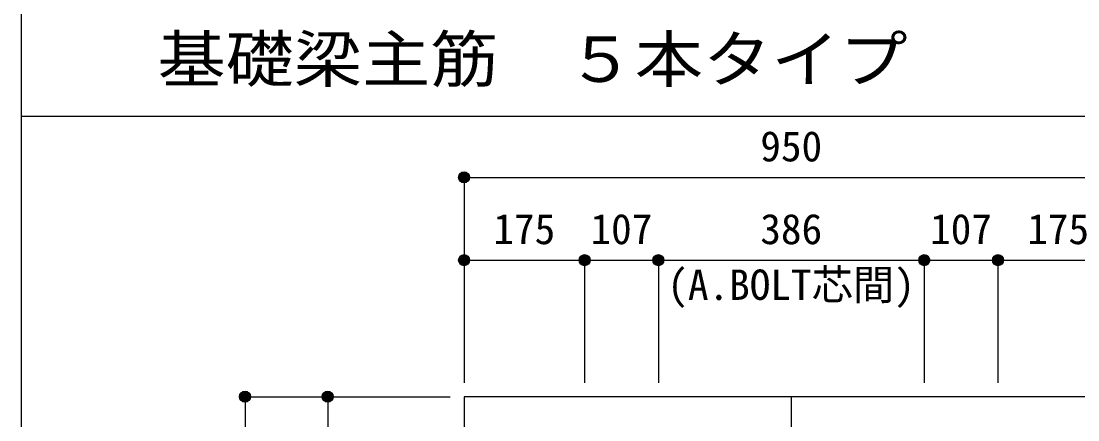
# Model space of a CAD drawing. Units: millimetres at full size, sheet at 1:20. Extents: x -3982 to 3969, y -2797 to 2801.
# Drawn here: x -3982 to -2448, y -588 to -10 of the extents above; entities that cross this region are included whole.
import ezdxf
from ezdxf.enums import TextEntityAlignment as Align

# ---------------------------------------------------------------- set-up
doc = ezdxf.new("R2010")
doc.units = ezdxf.units.MM
doc.header["$LTSCALE"] = 20
doc.header["$PDMODE"] = 32
doc.header["$PDSIZE"] = 10
doc.linetypes.add('CHAIN1', pattern=[8, 5, -1, 1, -1])
for name, color, linetype in [('6-1_躯体線', 2, 'Continuous'), ('6-7_文字', 7, 'Continuous'), ('6-D_寸法', 4, 'Continuous'), ('F-0_枠', 6, 'Continuous')]:
    doc.layers.add(name, color=color, linetype=linetype)
doc.styles.add('ＭＳ ゴシック', font='')
doc.styles.get('ＭＳ ゴシック').set_extended_font_data('MS Gothic')

msp = doc.modelspace()

# ---------------------------------------------------------------- linework, layer by layer
at = {"layer": '6-1_躯体線'}
for p, q in [((-3338.87, -554.67), (-3338.87, -1504.67)), ((-1988.87, -554.67), (-3338.87, -554.67))]:
    msp.add_line(p, q, dxfattribs=at)
at = {"layer": '6-D_寸法'}
for p, q in [((-3338.87, -236.65), (-3338.87, -356.65)), ((-3338.87, -236.65), (-3338.87, -356.65)), ((-3338.87, -236.65), (-2388.87, -236.65)), ((-3338.87, -356.65), (-3338.87, -534.67)), ((-3338.87, -356.65), (-3338.87, -534.67)), ((-3338.87, -356.65), (-3163.87, -356.65)), ((-3163.87, -356.65), (-3163.87, -534.67)), ((-3163.87, -356.65), (-3163.87, -534.67)), ((-3056.87, -356.65), (-3056.87, -534.67)), ((-3056.87, -356.65), (-3056.87, -534.67)), ((-2670.87, -356.65), (-2670.87, -534.67)), ((-2670.87, -356.65), (-2670.87, -534.67)), ((-2670.87, -356.65), (-2563.87, -356.65)), ((-2563.87, -356.65), (-2388.87, -356.65)), ((-2563.87, -356.65), (-2563.87, -534.67)), ((-2563.87, -356.65), (-2563.87, -534.67)), ((-3656.89, -554.67), (-3536.89, -554.67)), ((-3656.89, -554.67), (-3656.89, -1504.67)), ((-3536.89, -554.67), (-3358.87, -554.67)), ((-3536.89, -554.67), (-3358.87, -554.67)), ((-3536.89, -554.67), (-3358.87, -554.67)), ((-3536.89, -554.67), (-3358.87, -554.67)), ((-3536.89, -554.67), (-3358.87, -554.67)), ((-3536.89, -554.67), (-3358.87, -554.67)), ((-3536.89, -554.67), (-3358.87, -554.67)), ((-3536.89, -554.67), (-3358.87, -554.67)), ((-3536.89, -554.67), (-3358.87, -554.67)), ((-3536.89, -554.67), (-3358.87, -554.67)), ((-3536.89, -554.67), (-3358.87, -554.67)), ((-3536.89, -554.67), (-3536.89, -874.67))]:
    msp.add_line(p, q, dxfattribs=at)
at = {"layer": '6-D_寸法', "linetype": 'CHAIN1'}
msp.add_line((-2863.87, -554.67), (-2863.87, -1904.67), dxfattribs=at)
at = {"layer": '6-D_寸法'}
msp.add_lwpolyline([(-3163.87, -356.65), (-3056.87, -356.65), (-2670.87, -356.65)], dxfattribs=at)
for centre, radius in [((-3338.87, -236.65), 8), ((-3338.87, -236.65), 7.2), ((-3338.87, -236.65), 6.4), ((-3338.87, -236.65), 5.6), ((-3338.87, -236.65), 4.8), ((-3338.87, -236.65), 4), ((-3338.87, -236.65), 3.2), ((-3338.87, -236.65), 2.4), ((-3338.87, -236.65), 1.6), ((-3338.87, -236.65), 0.8), ((-3338.87, -356.65), 8), ((-3338.87, -356.65), 7.2), ((-3338.87, -356.65), 6.4), ((-3338.87, -356.65), 5.6), ((-3338.87, -356.65), 4.8), ((-3338.87, -356.65), 4), ((-3163.87, -356.65), 8), ((-3163.87, -356.65), 7.2), ((-3163.87, -356.65), 6.4), ((-3163.87, -356.65), 5.6), ((-3163.87, -356.65), 4.8), ((-3163.87, -356.65), 4), ((-3056.87, -356.65), 8), ((-3056.87, -356.65), 7.2), ((-3056.87, -356.65), 6.4), ((-3056.87, -356.65), 5.6), ((-3056.87, -356.65), 4.8), ((-3056.87, -356.65), 4), ((-2670.87, -356.65), 8), ((-2670.87, -356.65), 7.2), ((-2670.87, -356.65), 6.4), ((-2670.87, -356.65), 5.6), ((-2670.87, -356.65), 4.8), ((-2670.87, -356.65), 4), ((-2563.87, -356.65), 8), ((-2563.87, -356.65), 7.2), ((-2563.87, -356.65), 6.4), ((-2563.87, -356.65), 5.6), ((-2563.87, -356.65), 4.8), ((-2563.87, -356.65), 4), ((-3338.87, -356.65), 3.2), ((-3338.87, -356.65), 2.4), ((-3338.87, -356.65), 1.6), ((-3338.87, -356.65), 0.8), ((-3163.87, -356.65), 3.2), ((-3163.87, -356.65), 2.4), ((-3163.87, -356.65), 1.6), ((-3163.87, -356.65), 0.8), ((-3056.87, -356.65), 3.2), ((-3056.87, -356.65), 2.4), ((-3056.87, -356.65), 1.6), ((-3056.87, -356.65), 0.8), ((-2670.87, -356.65), 3.2), ((-2670.87, -356.65), 2.4), ((-2670.87, -356.65), 1.6), ((-2670.87, -356.65), 0.8), ((-2563.87, -356.65), 3.2), ((-2563.87, -356.65), 2.4), ((-2563.87, -356.65), 1.6), ((-2563.87, -356.65), 0.8), ((-3656.89, -554.67), 8), ((-3656.89, -554.67), 7.2), ((-3656.89, -554.67), 6.4), ((-3656.89, -554.67), 5.6), ((-3656.89, -554.67), 4.8), ((-3656.89, -554.67), 4), ((-3656.89, -554.67), 3.2), ((-3536.89, -554.67), 8), ((-3536.89, -554.67), 7.2), ((-3536.89, -554.67), 6.4), ((-3536.89, -554.67), 5.6), ((-3536.89, -554.67), 4.8), ((-3536.89, -554.67), 4), ((-3536.89, -554.67), 3.2), ((-3656.89, -554.67), 2.4), ((-3656.89, -554.67), 1.6), ((-3656.89, -554.67), 0.8), ((-3536.89, -554.67), 2.4), ((-3536.89, -554.67), 1.6), ((-3536.89, -554.67), 0.8)]:
    msp.add_circle(centre, radius, dxfattribs=at)
at = {"layer": '6-D_寸法', "color": 7}
for p in [(-3338.87, -236.65), (-3338.87, -356.65), (-3163.87, -356.65), (-3056.87, -356.65), (-2670.87, -356.65), (-2563.87, -356.65), (-3656.89, -554.67), (-3536.89, -554.67)]:
    msp.add_point(p, dxfattribs=at)
at = {"layer": 'F-0_枠'}
msp.add_line((-3981.92, 2800.77), (-3981.92, -2796.83), dxfattribs=at)
at = {"layer": 'F-0_枠', "color": 2}
msp.add_line((-3981.92, -148.03), (2482.4, -148.03), dxfattribs=at)

# ---------------------------------------------------------------- texts
at = {"layer": '6-7_文字', "color": 2, "style": 'ＭＳ ゴシック', "width": 1.1}
msp.add_text('\u3000\u3000基礎梁主筋\u3000５本タイプ', height=65.98, dxfattribs=at).set_placement((-3981.92, -118.03), align=Align.BOTTOM_LEFT)
at = {"layer": '6-7_文字', "color": 4, "style": 'ＭＳ ゴシック'}
msp.add_text('(A.BOLT芯間)', height=43.99, dxfattribs=at).set_placement((-3043.87, -427.42), align=Align.BOTTOM_LEFT)
at = {"layer": '6-D_寸法', "style": 'ＭＳ ゴシック'}
for s, p in [('950', (-2908.87, -226.65)), ('175', (-3296.37, -346.65)), ('107', (-3155.37, -346.65)), ('386', (-2908.87, -346.65)), ('107', (-2662.37, -346.65)), ('175', (-2521.37, -346.65))]:
    msp.add_text(s, height=43.99, dxfattribs=at).set_placement(p, align=Align.BOTTOM_LEFT)

doc.saveas('drawing.dxf')
